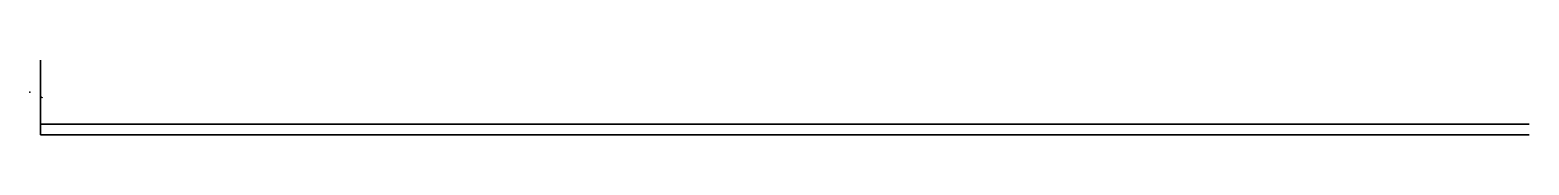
# Model space of a CAD drawing. Header units: centimetres. Extents: x -1.5 to 69, y 0 to 3.5.
import ezdxf

# ---------------------------------------------------------------- set-up
doc = ezdxf.new("R2010")
doc.units = ezdxf.units.CM
doc.header["$MEASUREMENT"] = 0
for name, color, linetype in [('Pedalboard v2_Hex', 7, 'Continuous'), ('Pedalboard v2_Lateral', 7, 'Continuous'), ('Pedalboard v2_Rect', 7, 'Continuous'), ('Pedalboard v2_Sketch4', 7, 'Continuous')]:
    doc.layers.add(name, color=color, linetype=linetype)

msp = doc.modelspace()

# ---------------------------------------------------------------- linework, layer by layer
at = {"layer": 'Pedalboard v2_Hex'}
for p, q in [((-1, 0.5, 9.5), (69, 0.5, 9.5)), ((69, 0.5, -0.5), (-1, 0.5, -0.5)), ((-1, 0.5, -0.5), (-1, 0.5, 2)), ((-1, 0.5, 8), (-1, 0.5, 9.5)), ((-0.5, 0.5, 7.5), (-0.5, 0.5, 7.5)), ((-0.5, 0.5, 2.5), (-0.5, 0.5, 2.5)), ((0.279, 0.5, 0.394), (-0.102, 0.5, 1.053)), ((-0.102, 0.5, 1.053), (0.279, 0.5, 1.713)), ((0, 0.5, 3), (0, 0.5, 7)), ((1.041, 0.5, 0.394), (0.279, 0.5, 0.394)), ((0.279, 0.5, 1.713), (1.041, 0.5, 1.713)), ((1.421, 0.5, 1.053), (1.041, 0.5, 0.394)), ((1.041, 0.5, 1.713), (1.421, 0.5, 1.053)), ((2.279, 0.5, 0.394), (1.898, 0.5, 1.053)), ((1.898, 0.5, 1.053), (2.279, 0.5, 1.713)), ((2.279, 0.5, 1.713), (3.041, 0.5, 1.713)), ((3.041, 0.5, 0.394), (2.279, 0.5, 0.394)), ((3.041, 0.5, 1.713), (3.421, 0.5, 1.053)), ((3.421, 0.5, 1.053), (3.041, 0.5, 0.394)), ((68.009, 0.5, 6.74), (68.009, 0.5, 2.26)), ((68.74, 0.5, 7), (68.269, 0.5, 7)), ((68.269, 0.5, 2), (68.74, 0.5, 2)), ((69, 0.5, 9.5), (69, 0.5, 7.26)), ((69, 0.5, 1.74), (69, 0.5, -0.5))]:
    msp.add_line(p, q, dxfattribs=at)
at = {"layer": 'Pedalboard v2_Hex', "extrusion": (0, 1, 0)}
for centre, radius, start, end in [((0.5, 2, 0.5), 0.5, 0, 89.9994), ((0.5, 8, 0.5), 0.5, 270.00057, 360), ((0.5, 3, 0.5), 0.5, 180, 269.99945), ((0.5, 7, 0.5), 0.5, 90.00057, 180), ((-68.269, 6.74, 0.5), 0.26, 0, 90), ((-68.269, 2.26, 0.5), 0.26, 270, 360), ((-68.74, 7.26, 0.5), 0.26, 180, 270), ((-68.74, 1.74, 0.5), 0.26, 90, 180)]:
    msp.add_arc(centre, radius, start, end, dxfattribs=at)
at = {"layer": 'Pedalboard v2_Hex'}
for p in [(0, 0.5), (0.66, 0.5, 1.053), (2.66, 0.5, 1.053)]:
    msp.add_point(p, dxfattribs=at)
at = {"layer": 'Pedalboard v2_Lateral'}
for p, q in [((-1, 3.5, -0.5), (-1, 0, -0.5)), ((-1, 0.5, 9.5), (-1, 3.5)), ((-1, 3.5), (-1, 3.5, -0.5)), ((-1, 0, 2.053), (-1, 1.788, 2.053)), ((-1, 1.779, 1.999), (-1, 0.295, 6.697)), ((-1, 0, 9.5), (-1, 0.5, 9.5)), ((-1, 0.248, 6.732), (-1, 0, 6.732)), ((-1, 0, -0.5), (-1, 0, 2.053)), ((-1, 0, 6.732), (-1, 0, 9.5))]:
    msp.add_line(p, q, dxfattribs=at)
at = {"layer": 'Pedalboard v2_Lateral', "extrusion": (0.499287, 0.852667, -0.153855)}
msp.add_arc((1.722, 2.165, 0.71), 0.05, 27.73529, 321.96882, dxfattribs=at)
at = {"layer": 'Pedalboard v2_Lateral', "extrusion": (1, 0, 0)}
msp.add_arc((0.248, 6.682, -1), 0.05, 17.52557, 90, dxfattribs=at)
at = {"layer": 'Pedalboard v2_Lateral'}
msp.add_point((0, 0), dxfattribs=at)
at = {"layer": 'Pedalboard v2_Rect'}
for p, q in [((69, 0, 9.5), (-1, 0, 9.5)), ((-1, 0, -0.5), (-1, 0, 2)), ((-1, 0, 8), (-1, 0, 9.5)), ((-1, 0, -0.5), (69, 0, -0.5)), ((-0.5, 0, 2.5), (-0.5, 0, 2.5)), ((-0.5, 0, 7.5), (-0.5, 0, 7.5)), ((0, 0, 3), (0, 0, 7)), ((68.009, 0, 2.26), (68.009, 0, 6.74)), ((68.74, 0, 2), (68.269, 0, 2)), ((68.269, 0, 7), (68.74, 0, 7)), ((69, 0, -0.5), (69, 0, 1.74)), ((69, 0, 7.26), (69, 0, 9.5))]:
    msp.add_line(p, q, dxfattribs=at)
at = {"layer": 'Pedalboard v2_Rect', "extrusion": (0, 1, 0)}
for centre, radius, start, end in [((0.5, 2), 0.5, 0, 89.9994), ((0.5, 8), 0.5, 270.00057, 0), ((0.5, 3), 0.5, 180, 269.99945), ((0.5, 7), 0.5, 90.00057, 180), ((-68.269, 2.26), 0.26, 270, 0), ((-68.269, 6.74), 0.26, 0, 90), ((-68.74, 7.26), 0.26, 180, 270), ((-68.74, 1.74), 0.26, 90, 180)]:
    msp.add_arc(centre, radius, start, end, dxfattribs=at)
at = {"layer": 'Pedalboard v2_Rect'}
msp.add_point((0, 0), dxfattribs=at)
at = {"layer": 'Pedalboard v2_Sketch4'}
msp.add_point((-1.5, 2, 4.75), dxfattribs=at)

doc.saveas('drawing.dxf')
